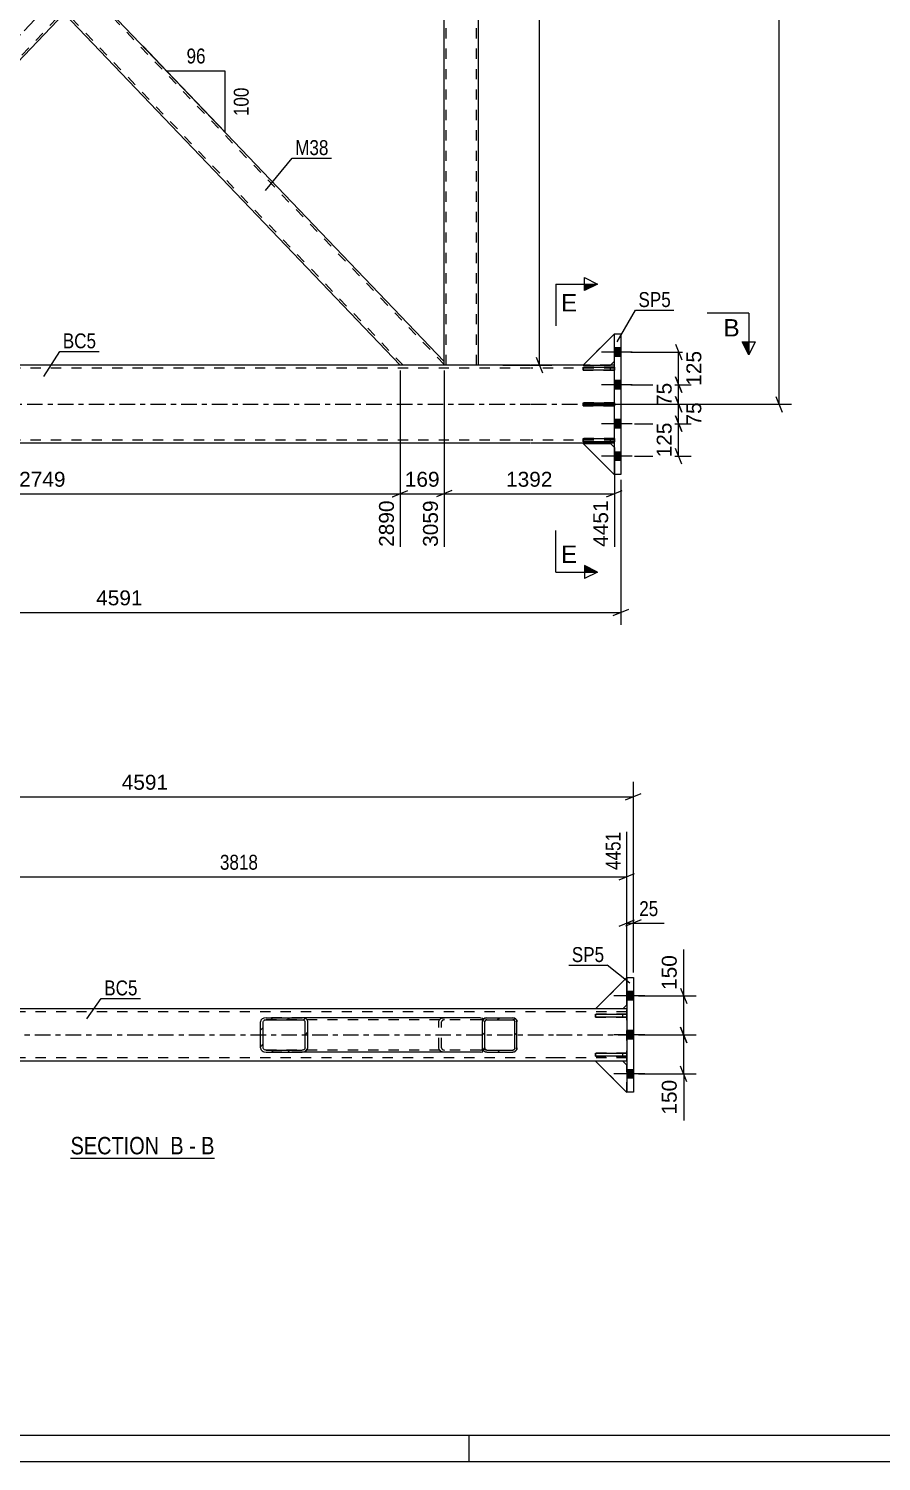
# Model space of a CAD drawing. Header units: millimetres. Extents: x 0 to 841, y 0 to 594.
# Drawn here: x 126.4 to 290.2, y 0 to 275 of the extents above; entities that cross this region are included whole.
import ezdxf

# ---------------------------------------------------------------- set-up
doc = ezdxf.new("R2010")
doc.units = ezdxf.units.MM
doc.linetypes.add('DXK_LINE_DOT2', pattern=[3.9198, 1.9599, -1.9599])
doc.linetypes.add('DXK_LINE_DOT3', pattern=[5.9187, 2.979, -0.9799, 0.9799, -0.9799])
doc.styles.add('Arial', font='ARIAL.TTF', dxfattribs={"height": 0.2})
doc.styles.add('Arial Narrow', font='ARIALN.TTF', dxfattribs={"height": 0.2})

# ---------------------------------------------------------------- blocks, each defined once
blk = doc.blocks.new('Unknown-318891736-1129')
at = {"color": 5, "linetype": 'Continuous'}
for p, q in [((5, 5), (836, 5)), ((211, 0), (211, 5)), ((0, 0), (841, 0))]:
    blk.add_line(p, q, dxfattribs=at)
blk = doc.blocks.new('Unknown-318891736-17 - 3587')
at = {"color": 6, "linetype": 'Continuous'}
blk.add_line((134.44, 58.18), (162.09, 58.18), dxfattribs=at)
at = {"color": 0, "linetype": 'Continuous'}
blk.add_wipeout([(152.55, 58.93), (152.55, 62.43), (134.44, 62.43), (134.44, 58.93)], dxfattribs=at)
at = {"color": 7, "linetype": 'Continuous', "style": 'Arial Narrow'}
blk.add_text('SECTION ', height=3.34, dxfattribs=at).set_placement((134.44, 58.93))
at = {"color": 0, "linetype": 'Continuous'}
blk.add_wipeout([(156.16, 58.93), (156.16, 62.43), (153.6, 62.43), (153.6, 58.93)], dxfattribs=at)
blk.add_wipeout([(158.48, 58.93), (158.48, 62.43), (157.21, 62.43), (157.21, 58.93)], dxfattribs=at)
at = {"color": 7, "linetype": 'Continuous', "style": 'Arial Narrow'}
blk.add_text('B', height=3.34, dxfattribs=at).set_placement((153.6, 58.93))
at = {"color": 0, "linetype": 'Continuous'}
blk.add_wipeout([(162.09, 58.93), (162.09, 62.43), (159.53, 62.43), (159.53, 58.93)], dxfattribs=at)
at = {"color": 7, "linetype": 'Continuous', "style": 'Arial Narrow'}
for s, p in [('B', (159.53, 58.93)), ('-', (157.21, 58.93))]:
    blk.add_text(s, height=3.34, dxfattribs=at).set_placement(p)
blk = doc.blocks.new('Bolt-318891736-4988 - 4966')
at = {"linetype": 'Continuous'}
for points in [[(238.89, 213.73), (238.89, 212.08), (240.14, 212.08), (240.14, 213.73)], [(238.89, 213.73), (238.89, 212.08), (240.14, 212.08), (240.14, 213.73)], [(238.89, 213.73), (238.89, 212.08), (240.14, 212.08), (240.14, 213.73)], [(238.89, 207.48), (238.89, 205.83), (240.14, 205.83), (240.14, 207.48)], [(238.89, 207.48), (238.89, 205.83), (240.14, 205.83), (240.14, 207.48)], [(238.89, 199.98), (238.89, 198.33), (240.14, 198.33), (240.14, 199.98)], [(238.89, 199.98), (238.89, 198.33), (240.14, 198.33), (240.14, 199.98)], [(238.89, 193.73), (238.89, 192.08), (240.14, 192.08), (240.14, 193.73)], [(238.89, 193.73), (238.89, 192.08), (240.14, 192.08), (240.14, 193.73)], [(238.89, 193.73), (238.89, 192.08), (240.14, 192.08), (240.14, 193.73)]]:
    blk.add_hatch(color=1, dxfattribs=at).paths.add_polyline_path(points)
at = {"color": 1, "linetype": 'Continuous'}
for p, q in [((242.34, 212.91), (236.39, 212.91)), ((242.34, 212.91), (236.39, 212.91)), ((242.34, 212.91), (236.39, 212.91)), ((240.14, 213.73), (238.89, 213.73)), ((240.14, 213.73), (238.89, 213.73)), ((240.14, 213.73), (238.89, 213.73)), ((240.14, 212.08), (238.89, 212.08)), ((240.14, 212.08), (238.89, 212.08)), ((240.14, 212.08), (238.89, 212.08)), ((242.34, 206.66), (236.39, 206.66)), ((242.34, 206.66), (236.39, 206.66)), ((240.14, 207.48), (238.89, 207.48)), ((240.14, 207.48), (238.89, 207.48)), ((240.14, 205.83), (238.89, 205.83)), ((240.14, 205.83), (238.89, 205.83)), ((242.34, 199.16), (236.39, 199.16)), ((242.34, 199.16), (236.39, 199.16)), ((240.14, 199.98), (238.89, 199.98)), ((240.14, 199.98), (238.89, 199.98)), ((240.14, 198.33), (238.89, 198.33)), ((240.14, 198.33), (238.89, 198.33)), ((242.34, 192.91), (236.39, 192.91)), ((242.34, 192.91), (236.39, 192.91)), ((242.34, 192.91), (236.39, 192.91)), ((240.14, 193.73), (238.89, 193.73)), ((240.14, 193.73), (238.89, 193.73)), ((240.14, 193.73), (238.89, 193.73)), ((240.14, 192.08), (238.89, 192.08)), ((240.14, 192.08), (238.89, 192.08)), ((240.14, 192.08), (238.89, 192.08))]:
    blk.add_line(p, q, dxfattribs=at)
blk = doc.blocks.new('Part-318891736-5105 - 4966')
at = {"color": 7, "linetype": 'DXK_LINE_DOT2'}
for p, q in [((60.28, 210.55), (198.3, 354.91)), ((68.17, 210.41), (206.19, 354.76)), ((206.2, 354.91), (197.75, 354.91)), ((206.19, 354.76), (206.19, 354.91)), ((133.23, 287.43), (128.67, 282.66)), ((133.23, 277.88), (137.8, 282.66)), ((68.72, 210.41), (60.27, 210.41)), ((60.28, 210.41), (60.28, 210.55))]:
    blk.add_line(p, q, dxfattribs=at)
at = {"color": 7, "linetype": 'DXK_LINE_DOT3'}
blk.add_line((64.15, 210.41), (202.31, 354.91), dxfattribs=at)
at = {"color": 2, "linetype": 'Continuous'}
for p, q in [((197.75, 354.91), (133.23, 287.43)), ((206.19, 354.52), (206.2, 354.91)), ((206.19, 354.18), (137.8, 282.66)), ((206.19, 354.18), (206.19, 354.52)), ((60.28, 211.13), (128.67, 282.66)), ((133.23, 277.88), (68.72, 210.41)), ((60.28, 210.79), (60.27, 210.41)), ((60.28, 211.13), (60.28, 210.79))]:
    blk.add_line(p, q, dxfattribs=at)
blk = doc.blocks.new('Part-318891736-5041 - 4966')
at = {"color": 2, "linetype": 'Continuous'}
for p, q in [((238.89, 216.41), (240.14, 216.41)), ((238.89, 210.05), (238.89, 216.41)), ((240.14, 216.41), (240.14, 189.41)), ((238.89, 203.17), (238.89, 209.45)), ((238.89, 196.3), (238.89, 202.57)), ((238.89, 189.41), (238.89, 195.7)), ((240.14, 189.41), (238.89, 189.41))]:
    blk.add_line(p, q, dxfattribs=at)
at = {"color": 7, "linetype": 'DXK_LINE_DOT2'}
for p, q in [((238.89, 209.45), (238.89, 210.05)), ((238.89, 202.57), (238.89, 203.17)), ((238.89, 195.7), (238.89, 196.3))]:
    blk.add_line(p, q, dxfattribs=at)
blk = doc.blocks.new('Part-318891736-5047 - 4966')
at = {"color": 2, "linetype": 'Continuous'}
for p, q in [((232.89, 210.05), (238.89, 210.05)), ((232.89, 209.45), (232.89, 210.05)), ((238.89, 209.45), (232.89, 209.45)), ((238.89, 210.05), (238.89, 209.45))]:
    blk.add_line(p, q, dxfattribs=at)
at = {"color": 7, "linetype": 'DXK_LINE_DOT2'}
blk.add_line((238.14, 209.45), (238.14, 210.05), dxfattribs=at)
blk = doc.blocks.new('Part-318891736-5053 - 4966')
at = {"color": 7, "linetype": 'DXK_LINE_DOT2'}
for p, q in [((238.89, 203.17), (232.89, 203.17)), ((232.89, 203.17), (232.89, 202.57)), ((232.89, 202.57), (238.89, 202.57)), ((238.14, 202.57), (238.14, 203.17)), ((238.89, 202.57), (238.89, 203.17))]:
    blk.add_line(p, q, dxfattribs=at)
blk = doc.blocks.new('Part-318891736-4993 - 4966')
at = {"color": 7, "linetype": 'DXK_LINE_DOT2'}
for p, q in [((238.89, 196.3), (232.89, 196.3)), ((232.89, 196.3), (232.89, 195.7)), ((232.89, 195.7), (238.89, 195.7)), ((238.14, 195.7), (238.14, 196.3)), ((238.89, 195.7), (238.89, 196.3))]:
    blk.add_line(p, q, dxfattribs=at)
blk = doc.blocks.new('Part-318891736-4996 - 4966')
at = {"color": 7, "linetype": 'DXK_LINE_DOT2'}
for p, q in [((232.89, 195.37), (238.14, 195.37)), ((238.89, 189.37), (232.89, 195.37)), ((238.14, 195.37), (238.89, 194.62)), ((238.89, 194.62), (238.89, 189.37))]:
    blk.add_line(p, q, dxfattribs=at)
blk = doc.blocks.new('Part-318891736-4999 - 4966')
at = {"color": 2, "linetype": 'Continuous'}
for p, q in [((232.89, 195.37), (238.14, 195.37)), ((238.89, 189.37), (232.89, 195.37)), ((238.14, 195.37), (238.89, 194.62)), ((238.89, 189.37), (238.89, 189.41))]:
    blk.add_line(p, q, dxfattribs=at)
at = {"color": 7, "linetype": 'DXK_LINE_DOT2'}
blk.add_line((238.89, 189.41), (238.89, 194.62), dxfattribs=at)
blk = doc.blocks.new('Part-318891736-5002 - 4966')
at = {"color": 7, "linetype": 'DXK_LINE_DOT2'}
for p, q in [((238.89, 216.41), (232.89, 210.41)), ((238.89, 211.16), (238.89, 216.41)), ((232.89, 210.41), (238.14, 210.41)), ((238.14, 210.41), (238.89, 211.16))]:
    blk.add_line(p, q, dxfattribs=at)
blk = doc.blocks.new('Part-318891736-5005 - 4966')
at = {"color": 2, "linetype": 'Continuous'}
for p, q in [((238.89, 216.41), (232.89, 210.41)), ((232.89, 210.41), (238.14, 210.41)), ((238.14, 210.41), (238.89, 211.16))]:
    blk.add_line(p, q, dxfattribs=at)
at = {"color": 7, "linetype": 'DXK_LINE_DOT2'}
blk.add_line((238.89, 211.16), (238.89, 216.41), dxfattribs=at)
blk = doc.blocks.new('Part-318891736-5027 - 4966')
at = {"color": 2, "linetype": 'Continuous'}
for p, q in [((53.23, 196.61), (53.23, 210.41)), ((222.79, 210.41), (53.23, 210.41)), ((232.89, 210.41), (222.89, 210.41)), ((238.89, 210.41), (238.14, 210.41)), ((53.23, 196.61), (53.23, 195.41)), ((222.79, 195.41), (53.23, 195.41)), ((238.89, 195.41), (222.89, 195.41))]:
    blk.add_line(p, q, dxfattribs=at)
at = {"color": 7, "linetype": 'DXK_LINE_DOT2'}
for p, q in [((222.79, 209.81), (53.23, 209.81)), ((238.89, 209.81), (222.89, 209.81)), ((238.14, 210.41), (232.89, 210.41)), ((238.89, 195.41), (238.89, 210.41)), ((53.23, 195.5), (53.23, 196.61)), ((53.23, 196.01), (53.23, 196.05)), ((222.79, 196.01), (53.23, 196.01)), ((238.89, 196.01), (222.89, 196.01))]:
    blk.add_line(p, q, dxfattribs=at)
at = {"color": 7, "linetype": 'DXK_LINE_DOT3'}
for p, q in [((43.23, 202.91), (222.79, 202.91)), ((222.89, 202.91), (248.89, 202.91))]:
    blk.add_line(p, q, dxfattribs=at)
blk = doc.blocks.new('Part-318891736-5094 - 4966')
at = {"color": 2, "linetype": 'Continuous'}
for p, q in [((133.79, 278.46), (137.8, 282.66)), ((206.19, 211.13), (137.8, 282.66)), ((133.23, 277.88), (133.79, 278.46)), ((197.75, 210.41), (133.23, 277.88)), ((206.19, 210.79), (206.19, 211.13)), ((206.2, 210.41), (206.19, 210.79))]:
    blk.add_line(p, q, dxfattribs=at)
at = {"color": 7, "linetype": 'DXK_LINE_DOT2'}
for p, q in [((206.19, 210.55), (137.52, 282.37)), ((133.28, 277.92), (133.79, 278.46)), ((133.51, 278.17), (133.53, 278.19)), ((198.3, 210.41), (133.51, 278.17)), ((206.2, 210.41), (197.75, 210.41)), ((206.19, 210.41), (206.19, 210.55)), ((206.19, 210.42), (206.19, 210.41))]:
    blk.add_line(p, q, dxfattribs=at)
blk = doc.blocks.new('Part-318891736-5044 - 4966')
at = {"color": 2, "linetype": 'Continuous'}
for p, q in [((232.89, 203.17), (238.89, 203.17)), ((232.89, 202.57), (232.89, 203.17)), ((238.89, 202.57), (232.89, 202.57)), ((238.89, 203.17), (238.89, 202.57))]:
    blk.add_line(p, q, dxfattribs=at)
at = {"color": 7, "linetype": 'DXK_LINE_DOT2'}
blk.add_line((238.14, 202.57), (238.14, 203.17), dxfattribs=at)
blk = doc.blocks.new('Part-318891736-5050 - 4966')
at = {"color": 2, "linetype": 'Continuous'}
for p, q in [((232.89, 196.3), (238.89, 196.3)), ((232.89, 195.7), (232.89, 196.3)), ((238.89, 195.7), (232.89, 195.7)), ((238.89, 196.3), (238.89, 195.7))]:
    blk.add_line(p, q, dxfattribs=at)
at = {"color": 7, "linetype": 'DXK_LINE_DOT2'}
blk.add_line((238.14, 195.7), (238.14, 196.3), dxfattribs=at)
blk = doc.blocks.new('Part-318891736-5056 - 4966')
at = {"color": 7, "linetype": 'DXK_LINE_DOT2'}
for p, q in [((238.89, 210.05), (232.89, 210.05)), ((232.89, 210.05), (232.89, 209.45)), ((232.89, 209.45), (238.89, 209.45)), ((238.14, 209.45), (238.14, 210.05)), ((238.89, 209.45), (238.89, 210.05))]:
    blk.add_line(p, q, dxfattribs=at)
blk = doc.blocks.new('Part-318891736-5089 - 4966')
at = {"color": 7, "linetype": 'DXK_LINE_DOT2'}
for p, q in [((212.79, 354.91), (206.19, 354.91)), ((206.19, 354.18), (206.19, 354.91)), ((206.59, 210.41), (206.59, 354.91)), ((212.39, 210.41), (212.39, 354.91)), ((206.19, 210.41), (206.19, 211.13)), ((212.79, 210.41), (206.19, 210.41))]:
    blk.add_line(p, q, dxfattribs=at)
at = {"color": 2, "linetype": 'Continuous'}
for p, q in [((212.79, 210.41), (212.79, 354.91)), ((206.19, 211.13), (206.19, 354.18))]:
    blk.add_line(p, q, dxfattribs=at)
blk = doc.blocks.new('Part-318891736-3667 - 3587')
at = {"color": 2, "linetype": 'Continuous'}
for p, q in [((60.64, 86.85), (60.64, 85.65)), ((227.69, 86.85), (60.64, 86.85)), ((60.64, 85.65), (60.64, 78.05)), ((235.29, 86.85), (227.79, 86.85)), ((241.29, 86.85), (240.54, 86.85)), ((60.64, 77.59), (60.64, 78.05)), ((60.64, 76.85), (60.64, 77.59)), ((60.64, 76.85), (227.69, 76.85)), ((227.79, 76.85), (241.29, 76.85))]:
    blk.add_line(p, q, dxfattribs=at)
at = {"color": 7, "linetype": 'DXK_LINE_DOT2'}
for p, q in [((60.64, 86.85), (60.64, 85.65)), ((227.69, 86.25), (60.64, 86.25)), ((241.29, 86.25), (227.79, 86.25)), ((240.54, 86.85), (235.29, 86.85)), ((241.29, 86.85), (241.29, 86.85)), ((241.29, 86.85), (241.29, 76.85)), ((241.29, 76.85), (241.29, 86.85)), ((241.29, 86.85), (241.29, 86.85)), ((60.64, 76.94), (60.64, 78.05)), ((60.64, 77.45), (60.64, 77.5)), ((227.69, 77.45), (60.64, 77.45)), ((241.29, 77.45), (227.79, 77.45)), ((241.29, 76.85), (241.29, 76.85)), ((241.29, 76.85), (241.29, 76.85))]:
    blk.add_line(p, q, dxfattribs=at)
at = {"color": 7, "linetype": 'DXK_LINE_DOT3'}
for p, q in [((50.64, 81.85), (227.69, 81.85)), ((227.79, 81.85), (251.29, 81.85))]:
    blk.add_line(p, q, dxfattribs=at)
blk = doc.blocks.new('Part-318891736-3657 - 3587')
at = {"color": 2, "linetype": 'Continuous'}
for p, q in [((241.29, 92.85), (241.29, 92.85)), ((241.29, 92.85), (241.29, 70.85)), ((241.29, 92.85), (242.54, 92.85)), ((242.54, 92.85), (242.54, 92.85)), ((242.54, 92.85), (242.54, 70.85)), ((242.54, 70.85), (241.29, 70.85)), ((242.54, 70.85), (242.54, 70.85))]:
    blk.add_line(p, q, dxfattribs=at)
at = {"color": 7, "linetype": 'DXK_LINE_DOT2'}
for p, q in [((241.29, 92.85), (241.29, 70.85)), ((242.54, 92.85), (242.54, 70.85))]:
    blk.add_line(p, q, dxfattribs=at)
blk = doc.blocks.new('Bolt-318891736-3606 - 3587')
at = {"linetype": 'Continuous'}
for points in [[(241.29, 90.18), (241.29, 88.53), (242.54, 88.53), (242.54, 90.18)], [(241.29, 90.18), (241.29, 88.53), (242.54, 88.53), (242.54, 90.18)], [(241.29, 90.18), (241.29, 88.53), (242.54, 88.53), (242.54, 90.18)], [(241.29, 90.18), (241.29, 88.53), (242.54, 88.53), (242.54, 90.18)], [(241.29, 82.68), (241.29, 81.03), (242.54, 81.03), (242.54, 82.68)], [(241.29, 82.68), (241.29, 81.03), (242.54, 81.03), (242.54, 82.68)], [(241.29, 75.18), (241.29, 73.53), (242.54, 73.53), (242.54, 75.18)], [(241.29, 75.18), (241.29, 73.53), (242.54, 73.53), (242.54, 75.18)], [(241.29, 75.18), (241.29, 73.53), (242.54, 73.53), (242.54, 75.18)], [(241.29, 75.18), (241.29, 73.53), (242.54, 73.53), (242.54, 75.18)]]:
    blk.add_hatch(color=1, dxfattribs=at).paths.add_polyline_path(points)
at = {"color": 1, "linetype": 'Continuous'}
for p, q in [((244.74, 89.35), (238.79, 89.35)), ((244.74, 89.35), (238.79, 89.35)), ((244.74, 89.35), (238.79, 89.35)), ((244.74, 89.35), (238.79, 89.35)), ((242.54, 90.18), (241.29, 90.18)), ((242.54, 90.18), (241.29, 90.18)), ((242.54, 90.18), (241.29, 90.18)), ((242.54, 90.18), (241.29, 90.18)), ((242.54, 88.53), (241.29, 88.53)), ((242.54, 88.53), (241.29, 88.53)), ((242.54, 88.53), (241.29, 88.53)), ((242.54, 88.53), (241.29, 88.53)), ((242.54, 82.68), (241.29, 82.68)), ((242.54, 82.68), (241.29, 82.68)), ((244.74, 81.85), (238.79, 81.85)), ((244.74, 81.85), (238.79, 81.85)), ((242.54, 81.03), (241.29, 81.03)), ((242.54, 81.03), (241.29, 81.03)), ((244.74, 74.35), (238.79, 74.35)), ((244.74, 74.35), (238.79, 74.35)), ((244.74, 74.35), (238.79, 74.35)), ((244.74, 74.35), (238.79, 74.35)), ((242.54, 75.18), (241.29, 75.18)), ((242.54, 75.18), (241.29, 75.18)), ((242.54, 75.18), (241.29, 75.18)), ((242.54, 75.18), (241.29, 75.18)), ((242.54, 73.53), (241.29, 73.53)), ((242.54, 73.53), (241.29, 73.53)), ((242.54, 73.53), (241.29, 73.53)), ((242.54, 73.53), (241.29, 73.53))]:
    blk.add_line(p, q, dxfattribs=at)
blk = doc.blocks.new('Part-318891736-3625 - 3587')
at = {"color": 2, "linetype": 'Continuous'}
for p, q in [((235.29, 77.76), (235.29, 78.36)), ((235.29, 78.36), (241.29, 78.36)), ((241.29, 77.76), (235.29, 77.76)), ((241.29, 78.36), (241.29, 77.76))]:
    blk.add_line(p, q, dxfattribs=at)
at = {"color": 7, "linetype": 'DXK_LINE_DOT2'}
blk.add_line((240.54, 77.76), (240.54, 78.36), dxfattribs=at)
blk = doc.blocks.new('Part-318891736-3628 - 3587')
at = {"color": 2, "linetype": 'Continuous'}
for p, q in [((235.29, 85.26), (235.29, 85.86)), ((235.29, 85.86), (241.29, 85.86)), ((241.29, 85.26), (235.29, 85.26)), ((241.29, 85.86), (241.29, 85.26))]:
    blk.add_line(p, q, dxfattribs=at)
at = {"color": 7, "linetype": 'DXK_LINE_DOT2'}
blk.add_line((240.54, 85.26), (240.54, 85.86), dxfattribs=at)
blk = doc.blocks.new('Part-318891736-3631 - 3587')
at = {"color": 7, "linetype": 'DXK_LINE_DOT2'}
for p, q in [((241.29, 78.36), (235.29, 78.36)), ((235.29, 78.36), (235.29, 77.76)), ((235.29, 77.76), (241.29, 77.76)), ((240.54, 77.76), (240.54, 78.36)), ((241.29, 77.76), (241.29, 78.36))]:
    blk.add_line(p, q, dxfattribs=at)
blk = doc.blocks.new('Part-318891736-3634 - 3587')
at = {"color": 7, "linetype": 'DXK_LINE_DOT2'}
for p, q in [((241.29, 85.86), (235.29, 85.86)), ((235.29, 85.86), (235.29, 85.26)), ((235.29, 85.26), (241.29, 85.26)), ((240.54, 85.26), (240.54, 85.86)), ((241.29, 85.26), (241.29, 85.86))]:
    blk.add_line(p, q, dxfattribs=at)
blk = doc.blocks.new('Part-318891736-3637 - 3587')
at = {"color": 7, "linetype": 'DXK_LINE_DOT2'}
for p, q in [((235.29, 86.85), (241.29, 92.85)), ((241.29, 92.85), (241.29, 87.6)), ((240.54, 86.85), (235.29, 86.85)), ((241.29, 87.6), (240.54, 86.85))]:
    blk.add_line(p, q, dxfattribs=at)
blk = doc.blocks.new('Part-318891736-3640 - 3587')
at = {"color": 2, "linetype": 'Continuous'}
for p, q in [((235.29, 86.85), (241.29, 92.85)), ((240.54, 86.85), (235.29, 86.85)), ((241.29, 87.6), (240.54, 86.85))]:
    blk.add_line(p, q, dxfattribs=at)
at = {"color": 7, "linetype": 'DXK_LINE_DOT2'}
blk.add_line((241.29, 87.6), (241.29, 92.85), dxfattribs=at)
blk = doc.blocks.new('Part-318891736-3643 - 3587')
at = {"color": 7, "linetype": 'DXK_LINE_DOT2'}
for p, q in [((235.29, 86.85), (241.29, 92.85)), ((241.29, 92.85), (241.29, 87.6)), ((240.54, 86.85), (235.29, 86.85)), ((241.29, 87.6), (240.54, 86.85))]:
    blk.add_line(p, q, dxfattribs=at)
blk = doc.blocks.new('Part-318891736-3646 - 3587')
at = {"color": 7, "linetype": 'DXK_LINE_DOT2'}
for p, q in [((240.54, 76.81), (235.29, 76.81)), ((235.29, 76.81), (241.29, 70.81)), ((241.29, 76.06), (240.54, 76.81)), ((241.29, 70.81), (241.29, 76.06))]:
    blk.add_line(p, q, dxfattribs=at)
blk = doc.blocks.new('Part-318891736-3713 - 3587')
at = {"linetype": 'Continuous'}
h = blk.add_hatch(dxfattribs=at)
h.set_pattern_fill('', scale=0.7, style=0, pattern_type=0)
h.set_pattern_definition([(45, (179.357, 78.6117), (-1.57154, 1.57154), [])])
h.paths.add_polyline_path([(178.93, 78.55), (179.36, 78.61), (179.72, 78.79), (179.96, 79.04), (180.04, 79.35), (180.04, 84.35), (179.96, 84.66), (179.72, 84.92), (179.36, 85.09), (178.93, 85.15), (172.02, 85.15), (171.59, 85.09), (171.23, 84.92), (170.99, 84.66), (170.91, 84.35), (170.91, 79.35), (170.99, 79.04), (171.23, 78.79), (171.59, 78.61), (172.02, 78.55)])
h.paths.add_polyline_path([(171.8, 78.98), (171.62, 79.07), (171.5, 79.2), (171.46, 79.35), (171.46, 84.35), (171.5, 84.5), (171.62, 84.63), (171.8, 84.72), (172.02, 84.75), (178.93, 84.75), (179.15, 84.72), (179.32, 84.63), (179.44, 84.5), (179.49, 84.35), (179.49, 79.35), (179.44, 79.2), (179.32, 79.07), (179.15, 78.98), (178.93, 78.95), (172.02, 78.95)])
at = {"color": 2, "linetype": 'Continuous'}
for p, q in [((170.99, 84.66), (170.91, 84.35)), ((170.91, 79.35), (170.91, 84.35)), ((171.46, 84.35), (171.5, 84.5)), ((171.46, 79.35), (171.46, 84.35)), ((172.02, 85.15), (171.59, 85.09)), ((171.8, 84.72), (172.02, 84.75)), ((172.02, 85.15), (178.93, 85.15)), ((172.02, 84.75), (178.93, 84.75)), ((213.18, 85.15), (178.93, 85.15)), ((179.36, 85.09), (178.93, 85.15)), ((178.93, 84.75), (179.15, 84.72)), ((179.44, 84.5), (179.49, 84.35)), ((179.49, 79.35), (179.49, 84.35)), ((180.04, 84.35), (179.96, 84.66)), ((180.04, 79.35), (180.04, 84.35)), ((213.18, 85.15), (213.61, 85.09)), ((213.59, 84.61), (213.61, 85.09)), ((213.61, 85.09), (213.59, 84.92)), ((213.59, 84.92), (213.59, 84.66)), ((213.59, 84.66), (213.59, 84.35)), ((170.91, 79.35), (170.99, 79.04)), ((171.5, 79.2), (171.46, 79.35)), ((171.59, 78.61), (172.02, 78.55)), ((172.02, 78.95), (171.8, 78.98)), ((172.02, 78.95), (178.93, 78.95)), ((172.02, 78.55), (178.93, 78.55)), ((179.15, 78.98), (178.93, 78.95)), ((178.93, 78.55), (179.36, 78.61)), ((213.18, 78.55), (178.93, 78.55)), ((179.49, 79.35), (179.44, 79.2)), ((179.96, 79.04), (180.04, 79.35)), ((213.18, 78.55), (213.61, 78.61)), ((213.59, 78.79), (213.59, 79.35)), ((213.61, 78.61), (213.59, 79.09)), ((213.61, 78.61), (213.59, 78.79))]:
    blk.add_line(p, q, dxfattribs=at)
at = {"color": 7, "linetype": 'DXK_LINE_DOT2'}
for p, q in [((178.93, 85.15), (172.02, 85.15)), ((213.18, 84.75), (172.02, 84.75)), ((205.16, 84.35), (205.24, 84.66)), ((205.16, 79.35), (205.16, 84.35)), ((205.75, 84.5), (205.71, 84.35)), ((205.71, 79.35), (205.71, 84.35)), ((205.84, 85.09), (206.26, 85.15)), ((206.26, 84.75), (206.05, 84.72)), ((213.39, 84.72), (213.18, 84.75)), ((213.57, 84.63), (213.39, 84.72)), ((213.59, 84.61), (213.57, 84.63)), ((213.59, 79.35), (213.59, 84.35)), ((213.18, 78.95), (172.02, 78.95)), ((178.93, 78.55), (172.02, 78.55)), ((205.24, 79.04), (205.16, 79.35)), ((205.71, 79.35), (205.75, 79.2)), ((206.26, 78.55), (205.84, 78.61)), ((206.05, 78.98), (206.26, 78.95)), ((213.18, 78.95), (213.39, 78.98)), ((213.39, 78.98), (213.57, 79.07)), ((213.57, 79.07), (213.59, 79.09))]:
    blk.add_line(p, q, dxfattribs=at)
at = {"color": 2, "linetype": 'Continuous'}
for centre, radius, start, end in [((171.84, 84.11), 1.01, 104.3889, 147.3288), ((171.93, 84.23), 0.505, 104.3889, 147.3288), ((179.02, 84.23), 0.505, 32.6712, 75.6111), ((179.11, 84.11), 1.01, 32.6712, 75.6111), ((171.84, 79.59), 1.01, 212.6712, 255.6111), ((171.93, 79.47), 0.505, 212.6712, 255.6111), ((179.02, 79.47), 0.505, 284.3889, 327.3288), ((179.11, 79.59), 1.01, 284.3889, 327.3288)]:
    blk.add_arc(centre, radius, start, end, dxfattribs=at)
at = {"color": 7, "linetype": 'DXK_LINE_DOT2'}
for centre, radius, start, end in [((206.09, 84.11), 1.01, 104.3889, 147.3288), ((206.18, 84.23), 0.505, 104.3889, 147.3288), ((206.09, 79.59), 1.01, 212.6712, 255.6111), ((206.18, 79.47), 0.505, 212.6712, 255.6111)]:
    blk.add_arc(centre, radius, start, end, dxfattribs=at)
blk = doc.blocks.new('Part-318891736-3649 - 3587')
at = {"color": 2, "linetype": 'Continuous'}
for p, q in [((240.54, 76.81), (235.29, 76.81)), ((235.29, 76.81), (241.29, 70.81)), ((241.29, 76.06), (240.54, 76.81)), ((241.29, 70.85), (241.29, 70.81))]:
    blk.add_line(p, q, dxfattribs=at)
at = {"color": 7, "linetype": 'DXK_LINE_DOT2'}
blk.add_line((241.29, 70.81), (241.29, 76.06), dxfattribs=at)
blk = doc.blocks.new('Part-318891736-3652 - 3587')
at = {"color": 7, "linetype": 'DXK_LINE_DOT2'}
for p, q in [((240.54, 76.81), (235.29, 76.81)), ((235.29, 76.81), (241.29, 70.81)), ((241.29, 76.06), (240.54, 76.81)), ((241.29, 70.81), (241.29, 76.06))]:
    blk.add_line(p, q, dxfattribs=at)
blk = doc.blocks.new('Part-318891736-3717 - 3587')
at = {"linetype": 'Continuous'}
h = blk.add_hatch(dxfattribs=at)
h.set_pattern_fill('', scale=0.7, style=0, pattern_type=0)
h.set_pattern_definition([(45, (219.7005, 78.6117), (-1.57154, 1.57154), [])])
h.paths.add_polyline_path([(219.39, 78.55), (219.7, 78.61), (219.96, 78.79), (220.13, 79.04), (220.19, 79.35), (220.19, 84.35), (220.13, 84.66), (219.96, 84.92), (219.7, 85.09), (219.39, 85.15), (214.39, 85.15), (214.09, 85.09), (213.83, 84.92), (213.66, 84.66), (213.59, 84.35), (213.59, 79.35), (213.66, 79.04), (213.83, 78.79), (214.09, 78.61), (214.39, 78.55)])
h.paths.add_polyline_path([(214.24, 78.98), (214.11, 79.07), (214.02, 79.2), (213.99, 79.35), (213.99, 84.35), (214.02, 84.5), (214.11, 84.63), (214.24, 84.72), (214.39, 84.75), (219.39, 84.75), (219.55, 84.72), (219.68, 84.63), (219.76, 84.5), (219.79, 84.35), (219.79, 79.35), (219.76, 79.2), (219.68, 79.07), (219.55, 78.98), (219.39, 78.95), (214.39, 78.95)])
at = {"color": 7, "linetype": 'DXK_LINE_DOT2'}
for p, q in [((213.59, 84.35), (213.66, 84.66)), ((213.59, 79.35), (213.59, 84.35)), ((214.02, 84.5), (213.99, 84.35)), ((213.99, 79.35), (213.99, 84.35)), ((214.09, 85.09), (214.39, 85.15)), ((214.39, 84.75), (214.24, 84.72)), ((214.39, 85.15), (219.39, 85.15)), ((214.39, 84.75), (219.39, 84.75)), ((219.39, 85.15), (219.7, 85.09)), ((219.55, 84.72), (219.39, 84.75)), ((219.79, 84.35), (219.76, 84.5)), ((219.79, 79.35), (219.79, 84.35)), ((220.13, 84.66), (220.19, 84.35)), ((220.19, 79.35), (220.19, 84.35)), ((213.66, 79.04), (213.59, 79.35)), ((213.99, 79.35), (214.02, 79.2)), ((214.39, 78.55), (214.09, 78.61)), ((214.24, 78.98), (214.39, 78.95)), ((214.39, 78.95), (219.39, 78.95)), ((214.39, 78.55), (219.39, 78.55)), ((219.39, 78.95), (219.55, 78.98)), ((219.7, 78.61), (219.39, 78.55)), ((219.76, 79.2), (219.79, 79.35)), ((220.19, 79.35), (220.13, 79.04))]:
    blk.add_line(p, q, dxfattribs=at)
at = {"color": 2, "linetype": 'Continuous'}
for p, q in [((213.66, 84.66), (213.59, 84.35)), ((213.59, 79.35), (213.59, 84.35)), ((213.99, 84.35), (214.02, 84.5)), ((213.99, 79.35), (213.99, 84.35)), ((214.39, 85.15), (214.09, 85.09)), ((214.24, 84.72), (214.39, 84.75)), ((214.39, 85.15), (219.39, 85.15)), ((214.39, 84.75), (219.39, 84.75)), ((219.7, 85.09), (219.39, 85.15)), ((219.39, 84.75), (219.55, 84.72)), ((219.76, 84.5), (219.79, 84.35)), ((219.79, 79.35), (219.79, 84.35)), ((220.19, 84.35), (220.13, 84.66)), ((220.19, 79.35), (220.19, 84.35)), ((213.59, 79.35), (213.66, 79.04)), ((214.02, 79.2), (213.99, 79.35)), ((214.09, 78.61), (214.39, 78.55)), ((214.39, 78.95), (214.24, 78.98)), ((214.39, 78.95), (219.39, 78.95)), ((214.39, 78.55), (219.39, 78.55)), ((219.55, 78.98), (219.39, 78.95)), ((219.39, 78.55), (219.7, 78.61)), ((219.79, 79.35), (219.76, 79.2)), ((220.13, 79.04), (220.19, 79.35))]:
    blk.add_line(p, q, dxfattribs=at)
at = {"color": 7, "linetype": 'DXK_LINE_DOT2'}
for centre, radius, start, end in [((214.39, 84.35), 0.8, 112.5, 157.5), ((214.39, 84.35), 0.4, 112.5, 157.5), ((219.39, 84.35), 0.4, 22.5, 67.5), ((219.39, 84.35), 0.8, 22.5, 67.5), ((214.39, 79.35), 0.8, 202.5, 247.5), ((214.39, 79.35), 0.4, 202.5, 247.5), ((219.39, 79.35), 0.4, 292.5, 337.5), ((219.39, 79.35), 0.8, 292.5, 337.5)]:
    blk.add_arc(centre, radius, start, end, dxfattribs=at)
at = {"color": 2, "linetype": 'Continuous'}
for centre, radius, start, end in [((214.39, 84.35), 0.8, 112.5, 157.5), ((214.39, 84.35), 0.4, 112.5, 157.5), ((219.39, 84.35), 0.4, 22.5, 67.5), ((219.39, 84.35), 0.8, 22.5, 67.5), ((214.39, 79.35), 0.8, 202.5, 247.5), ((214.39, 79.35), 0.4, 202.5, 247.5), ((219.39, 79.35), 0.4, 292.5, 337.5), ((219.39, 79.35), 0.8, 292.5, 337.5)]:
    blk.add_arc(centre, radius, start, end, dxfattribs=at)
blk = doc.blocks.new('StraightDimension-318891736-5235 - 4966')
at = {"color": 7, "linetype": 'Continuous'}
for p, q in [((60.28, 210.13), (60.28, 177.75)), ((197.75, 209.41), (197.75, 175.53)), ((61.78, 186.32), (58.78, 185.12)), ((60.28, 185.72), (197.75, 185.72)), ((196.25, 185.12), (199.25, 186.32))]:
    blk.add_line(p, q, dxfattribs=at)
at = {"color": 0}
blk.add_wipeout([(134.06, 186.47), (134.06, 190.67), (123.97, 190.67), (123.97, 186.47)], dxfattribs=at)
at = {"color": 0, "linetype": 'Continuous'}
blk.add_wipeout([(197.15, 185.02), (192.95, 185.02), (192.95, 174.93), (197.15, 174.93)], dxfattribs=at)
at = {"color": 3, "style": 'Arial'}
blk.add_text('2749', height=2.865, dxfattribs=at).set_placement((124.57, 187.07))
at = {"color": 3, "linetype": 'Continuous', "style": 'Arial'}
blk.add_text('2890', height=2.865, rotation=90.0002, dxfattribs=at).set_placement((196.55, 175.53))
blk = doc.blocks.new('StraightDimension-318891736-5233 - 4966')
at = {"color": 7, "linetype": 'Continuous'}
for p, q in [((206.2, 209.41), (206.2, 175.53)), ((238.89, 194.41), (238.89, 175.53)), ((207.7, 186.32), (204.7, 185.12)), ((206.2, 185.72), (238.89, 185.72)), ((237.39, 185.12), (240.39, 186.32))]:
    blk.add_line(p, q, dxfattribs=at)
at = {"color": 0}
blk.add_wipeout([(227.59, 186.47), (227.59, 190.67), (217.49, 190.67), (217.49, 186.47)], dxfattribs=at)
at = {"color": 0, "linetype": 'Continuous'}
blk.add_wipeout([(238.29, 185.02), (234.09, 185.02), (234.09, 174.93), (238.29, 174.93)], dxfattribs=at)
at = {"color": 3, "style": 'Arial'}
blk.add_text('1392', height=2.865, dxfattribs=at).set_placement((218.09, 187.07))
at = {"color": 3, "linetype": 'Continuous', "style": 'Arial'}
blk.add_text('4451', height=2.865, rotation=90.0002, dxfattribs=at).set_placement((237.69, 175.53))
blk = doc.blocks.new('StraightDimension-318891736-5234 - 4966')
at = {"color": 7, "linetype": 'Continuous'}
for p, q in [((197.75, 209.41), (197.75, 175.53)), ((206.2, 209.41), (206.2, 175.53)), ((196.25, 185.12), (199.25, 186.32)), ((197.75, 185.72), (206.2, 185.72)), ((207.7, 186.32), (204.7, 185.12))]:
    blk.add_line(p, q, dxfattribs=at)
at = {"color": 0}
blk.add_wipeout([(205.91, 186.47), (205.91, 190.67), (198.04, 190.67), (198.04, 186.47)], dxfattribs=at)
at = {"color": 0, "linetype": 'Continuous'}
blk.add_wipeout([(205.6, 185.02), (201.4, 185.02), (201.4, 174.93), (205.6, 174.93)], dxfattribs=at)
at = {"color": 3, "style": 'Arial'}
blk.add_text('169', height=2.865, dxfattribs=at).set_placement((198.64, 187.07))
at = {"color": 3, "linetype": 'Continuous', "style": 'Arial'}
blk.add_text('3059', height=2.865, rotation=90.0002, dxfattribs=at).set_placement((205, 175.53))
blk = doc.blocks.new('StraightDimension-318891736-5424 - 4966')
at = {"color": 7, "linetype": 'Continuous'}
for p, q in [((242.06, 212.91), (254.09, 212.91)), ((250.64, 214.41), (251.84, 211.41)), ((251.24, 206.66), (251.24, 212.91)), ((242.06, 206.66), (254.09, 206.66)), ((251.84, 205.16), (250.64, 208.16))]:
    blk.add_line(p, q, dxfattribs=at)
at = {"color": 0}
blk.add_wipeout([(256.19, 213.72), (251.99, 213.72), (251.99, 205.85), (256.19, 205.85)], dxfattribs=at)
at = {"color": 3, "style": 'Arial'}
blk.add_text('125', height=2.865, rotation=90.0002, dxfattribs=at).set_placement((255.59, 206.45))
blk = doc.blocks.new('StraightDimension-318891736-5434 - 4966')
at = {"color": 7, "linetype": 'Continuous'}
for p, q in [((242.06, 206.66), (253.64, 206.66)), ((250.64, 208.16), (251.84, 205.16)), ((251.24, 202.91), (251.24, 206.66)), ((251.84, 201.41), (250.64, 204.41)), ((232.76, 202.91), (253.64, 202.91))]:
    blk.add_line(p, q, dxfattribs=at)
at = {"color": 0}
blk.add_wipeout([(250.49, 207.6), (246.29, 207.6), (246.29, 201.96), (250.49, 201.96)], dxfattribs=at)
at = {"color": 3, "style": 'Arial'}
blk.add_text('75', height=2.865, rotation=90.0002, dxfattribs=at).set_placement((249.89, 202.56))
blk = doc.blocks.new('StraightDimension-318891736-5444 - 4966')
at = {"color": 7, "linetype": 'Continuous'}
for p, q in [((250.64, 204.41), (251.84, 201.41)), ((232.76, 202.91), (254.09, 202.91)), ((251.24, 199.16), (251.24, 202.91)), ((242.75, 199.16), (254.09, 199.16)), ((251.84, 197.66), (250.64, 200.66))]:
    blk.add_line(p, q, dxfattribs=at)
at = {"color": 0}
blk.add_wipeout([(256.19, 203.85), (251.99, 203.85), (251.99, 198.21), (256.19, 198.21)], dxfattribs=at)
at = {"color": 3, "style": 'Arial'}
blk.add_text('75', height=2.865, rotation=90.0002, dxfattribs=at).set_placement((255.59, 198.81))
blk = doc.blocks.new('StraightDimension-318891736-5454 - 4966')
at = {"color": 7, "linetype": 'Continuous'}
for p, q in [((242.75, 199.16), (253.64, 199.16)), ((250.64, 200.66), (251.84, 197.66)), ((251.24, 192.91), (251.24, 199.16)), ((242.75, 192.91), (253.64, 192.91)), ((251.84, 191.41), (250.64, 194.41))]:
    blk.add_line(p, q, dxfattribs=at)
at = {"color": 0}
blk.add_wipeout([(250.49, 199.97), (246.29, 199.97), (246.29, 192.1), (250.49, 192.1)], dxfattribs=at)
at = {"color": 3, "style": 'Arial'}
blk.add_text('125', height=2.865, rotation=90.0002, dxfattribs=at).set_placement((249.89, 192.7))
blk = doc.blocks.new('StraightDimension-318891736-5532 - 4966')
at = {"color": 7, "linetype": 'Continuous'}
for p, q in [((219.3, 354.91), (226.9, 354.91)), ((225.1, 353.41), (223.9, 356.41)), ((224.5, 210.41), (224.5, 354.91)), ((223.9, 211.91), (225.1, 208.91)), ((217.44, 210.41), (226.9, 210.41))]:
    blk.add_line(p, q, dxfattribs=at)
at = {"color": 0}
blk.add_wipeout([(223.75, 287.7), (219.55, 287.7), (219.55, 277.61), (223.75, 277.61)], dxfattribs=at)
at = {"color": 3, "style": 'Arial'}
blk.add_text('2890', height=2.865, rotation=90.0002, dxfattribs=at).set_placement((223.15, 278.21))
blk = doc.blocks.new('StraightDimension-318891736-5543 - 4966')
at = {"color": 7, "linetype": 'Continuous'}
for p, q in [((271.12, 360.91), (269.92, 363.91)), ((239.89, 362.41), (272.92, 362.41)), ((270.52, 202.91), (270.52, 362.41)), ((269.92, 204.41), (271.12, 201.41)), ((233.39, 202.91), (272.92, 202.91))]:
    blk.add_line(p, q, dxfattribs=at)
at = {"color": 0}
blk.add_wipeout([(269.77, 287.7), (265.57, 287.7), (265.57, 277.61), (269.77, 277.61)], dxfattribs=at)
at = {"color": 3, "style": 'Arial'}
blk.add_text('3190', height=2.865, rotation=90.0002, dxfattribs=at).set_placement((269.17, 278.21))
blk = doc.blocks.new('StraightDimension-318891736-5553 - 4966')
at = {"color": 7, "linetype": 'Continuous'}
for p, q in [((47.48, 194.16), (47.48, 160.56)), ((240.14, 188.41), (240.14, 160.56)), ((48.98, 163.56), (45.98, 162.36)), ((47.48, 162.96), (240.14, 162.96)), ((238.64, 162.36), (241.64, 163.56))]:
    blk.add_line(p, q, dxfattribs=at)
at = {"color": 0}
blk.add_wipeout([(148.86, 163.71), (148.86, 167.91), (138.76, 167.91), (138.76, 163.71)], dxfattribs=at)
at = {"color": 3, "style": 'Arial'}
blk.add_text('4591', height=2.865, dxfattribs=at).set_placement((139.36, 164.31))
blk = doc.blocks.new('AngleDimension-318891736-9495 - 4966')
at = {"color": 7, "linetype": 'Continuous'}
for p, q in [((148.36, 271.61), (152.95, 266.81)), ((164.15, 266.81), (152.95, 266.81)), ((164.15, 255.1), (152.95, 266.81)), ((164.15, 255.1), (164.15, 266.81))]:
    blk.add_line(p, q, dxfattribs=at)
at = {"color": 0}
for points in [[(160.98, 267.71), (160.98, 271.91), (156.12, 271.91), (156.12, 267.71)], [(169.25, 264.29), (165.05, 264.29), (165.05, 257.61), (169.25, 257.61)]]:
    blk.add_wipeout(points, dxfattribs=at)
at = {"color": 3, "style": 'Arial Narrow'}
blk.add_text('96', height=2.863, dxfattribs=at).set_placement((156.72, 268.31))
blk.add_text('100', height=2.863, rotation=90.0002, dxfattribs=at).set_placement((168.65, 258.21))
blk = doc.blocks.new('StraightDimension-318891736-3726 - 3587')
at = {"color": 7, "linetype": 'Continuous'}
for p, q in [((251.61, 83.35), (252.81, 80.35)), ((243.54, 81.85), (254.61, 81.85)), ((252.21, 74.35), (252.21, 81.85)), ((243.54, 74.35), (254.61, 74.35)), ((252.81, 72.85), (251.61, 75.85))]:
    blk.add_line(p, q, dxfattribs=at)
at = {"color": 0}
blk.add_wipeout([(251.46, 73.83), (247.26, 73.83), (247.26, 65.95), (251.46, 65.95)], dxfattribs=at)
at = {"color": 7, "linetype": 'Continuous'}
blk.add_line((252.21, 74.35), (252.21, 65.43), dxfattribs=at)
blk.add_line((252.21, 74.35), (252.21, 65.43), dxfattribs=at)
at = {"color": 3, "style": 'Arial'}
blk.add_text('150', height=2.865, rotation=90.0002, dxfattribs=at).set_placement((250.86, 66.55))
blk = doc.blocks.new('StraightDimension-318891736-3808 - 3587')
at = {"color": 7, "linetype": 'Continuous'}
for p, q in [((54.89, 104.85), (54.89, 130.41)), ((242.54, 93.85), (242.54, 130.41)), ((56.39, 128.16), (53.39, 126.96)), ((54.89, 127.56), (242.54, 127.56)), ((241.04, 126.96), (244.04, 128.16))]:
    blk.add_line(p, q, dxfattribs=at)
at = {"color": 0}
blk.add_wipeout([(153.77, 128.31), (153.77, 132.51), (143.67, 132.51), (143.67, 128.31)], dxfattribs=at)
at = {"color": 3, "style": 'Arial'}
blk.add_text('4591', height=2.865, dxfattribs=at).set_placement((144.27, 128.91))
blk = doc.blocks.new('StraightDimension-318891736-9718 - 3587')
at = {"color": 7, "linetype": 'Continuous'}
for p, q in [((241.29, 93.85), (241.29, 106.16)), ((242.54, 93.85), (242.54, 106.16)), ((239.79, 102.71), (242.79, 103.91)), ((244.04, 103.91), (241.04, 102.71)), ((241.29, 103.31), (242.54, 103.31))]:
    blk.add_line(p, q, dxfattribs=at)
at = {"color": 0}
blk.add_wipeout([(247.93, 104.06), (247.93, 108.26), (243.07, 108.26), (243.07, 104.06)], dxfattribs=at)
at = {"color": 7, "linetype": 'Continuous'}
blk.add_line((242.54, 103.31), (248.45, 103.31), dxfattribs=at)
blk.add_line((242.54, 103.31), (248.45, 103.31), dxfattribs=at)
at = {"color": 3, "style": 'Arial Narrow'}
blk.add_text('25', height=2.863, dxfattribs=at).set_placement((243.67, 104.66))
blk = doc.blocks.new('StraightDimension-318891736-3767 - 3587')
at = {"color": 7, "linetype": 'Continuous'}
for p, q in [((92.28, 89.49), (92.28, 119)), ((241.29, 87.85), (241.29, 120.83)), ((93.78, 112.81), (90.78, 111.61)), ((239.79, 111.61), (242.79, 112.81)), ((92.28, 112.21), (241.29, 112.21))]:
    blk.add_line(p, q, dxfattribs=at)
at = {"color": 0, "linetype": 'Continuous'}
blk.add_wipeout([(240.69, 121.43), (236.49, 121.43), (236.49, 112.91), (240.69, 112.91)], dxfattribs=at)
at = {"color": 0}
blk.add_wipeout([(171.04, 112.96), (171.04, 117.16), (162.53, 117.16), (162.53, 112.96)], dxfattribs=at)
at = {"color": 3, "linetype": 'Continuous', "style": 'Arial Narrow'}
blk.add_text('4451', height=2.863, rotation=90.0002, dxfattribs=at).set_placement((240.09, 113.51))
at = {"color": 3, "style": 'Arial Narrow'}
blk.add_text('3818', height=2.863, dxfattribs=at).set_placement((163.13, 113.56))
blk = doc.blocks.new('StraightDimension-318891736-3738 - 3587')
at = {"color": 7, "linetype": 'Continuous'}
for p, q in [((251.61, 90.85), (252.81, 87.85)), ((243.54, 89.35), (254.61, 89.35)), ((252.21, 81.85), (252.21, 89.35)), ((252.81, 80.35), (251.61, 83.35)), ((243.54, 81.85), (254.61, 81.85))]:
    blk.add_line(p, q, dxfattribs=at)
at = {"color": 0}
blk.add_wipeout([(251.46, 97.75), (247.26, 97.75), (247.26, 89.88), (251.46, 89.88)], dxfattribs=at)
at = {"color": 7, "linetype": 'Continuous'}
blk.add_line((252.21, 89.35), (252.21, 98.27), dxfattribs=at)
blk.add_line((252.21, 89.35), (252.21, 98.27), dxfattribs=at)
at = {"color": 3, "style": 'Arial'}
blk.add_text('150', height=2.865, rotation=90.0002, dxfattribs=at).set_placement((250.86, 90.48))
blk = doc.blocks.new('Mark-318891736-5037 - 4966')
at = {"color": 0}
blk.add_wipeout([(249.73, 221.56), (249.73, 224.56), (243.52, 224.56), (243.52, 221.56)], dxfattribs=at)
blk.add_wipeout([(249.73, 221.56), (249.73, 224.56), (243.52, 224.56), (243.52, 221.56)], dxfattribs=at)
at = {"color": 30, "linetype": 'Continuous'}
for p, q in [((239.42, 214.89), (242.92, 220.96)), ((242.92, 220.96), (250.33, 220.96))]:
    blk.add_line(p, q, dxfattribs=at)
at = {"color": 3, "style": 'Arial Narrow'}
blk.add_text('SP5', height=2.863, dxfattribs=at).set_placement((243.52, 221.56))
blk = doc.blocks.new('Mark-318891736-5090 - 4966')
at = {"color": 0}
blk.add_wipeout([(183.99, 250.73), (183.99, 253.73), (177.59, 253.73), (177.59, 250.73)], dxfattribs=at)
blk.add_wipeout([(183.99, 250.73), (183.99, 253.73), (177.59, 253.73), (177.59, 250.73)], dxfattribs=at)
at = {"color": 30, "linetype": 'Continuous'}
for p, q in [((171.88, 243.9), (176.99, 250.13)), ((176.99, 250.13), (184.59, 250.13))]:
    blk.add_line(p, q, dxfattribs=at)
at = {"color": 3, "style": 'Arial Narrow'}
blk.add_text('M38', height=2.863, dxfattribs=at).set_placement((177.59, 250.73))
blk = doc.blocks.new('SectionMark-318891736-5558 - 4966')
at = {"color": 6, "linetype": 'Continuous'}
for p, q in [((31.49, 220.41), (31.49, 212.41)), ((264.71, 220.41), (264.71, 212.41)), ((31.49, 212.41), (30.24, 214.91)), ((265.96, 214.91), (264.71, 212.41))]:
    blk.add_line(p, q, dxfattribs=at)
at = {"color": 0, "linetype": 'Continuous'}
for points in [[(36.35, 215.91), (36.35, 219.41), (33.24, 219.41), (33.24, 215.91)], [(262.96, 215.91), (262.96, 219.41), (259.85, 219.41), (259.85, 215.91)]]:
    blk.add_wipeout(points, dxfattribs=at)
at = {"linetype": 'Continuous'}
for points in [[(31.49, 214.91), (32.74, 214.91), (31.49, 212.41)], [(263.46, 214.91), (264.71, 214.91), (264.71, 212.41)]]:
    blk.add_hatch(color=6, dxfattribs=at).paths.add_polyline_path(points)
at = {"color": 6, "linetype": 'Continuous'}
for p, q in [((31.49, 220.41), (39.49, 220.41)), ((264.71, 220.41), (256.71, 220.41)), ((32.74, 214.91), (30.24, 214.91)), ((31.49, 212.41), (32.74, 214.91)), ((263.46, 214.91), (265.96, 214.91)), ((264.71, 212.41), (263.46, 214.91))]:
    blk.add_line(p, q, dxfattribs=at)
at = {"color": 3, "linetype": 'Continuous', "style": 'Arial'}
for p in [(33.24, 215.91), (259.85, 215.91)]:
    blk.add_text('B', height=3.34, dxfattribs=at).set_placement(p)
blk = doc.blocks.new('SectionMark-318891736-5566 - 4966')
at = {"linetype": 'Continuous'}
for points in [[(233.14, 224.71), (233.14, 225.96), (235.64, 225.96)], [(233.14, 170.69), (233.14, 171.94), (235.64, 170.69)]]:
    blk.add_hatch(color=6, dxfattribs=at).paths.add_polyline_path(points)
at = {"color": 6, "linetype": 'Continuous'}
for p, q in [((227.64, 225.96), (235.64, 225.96)), ((233.14, 224.71), (233.14, 227.21)), ((233.14, 227.21), (235.64, 225.96)), ((235.64, 225.96), (233.14, 224.71)), ((227.64, 170.69), (235.64, 170.69)), ((235.64, 170.69), (233.14, 171.94)), ((233.14, 171.94), (233.14, 169.44)), ((235.64, 170.69), (233.14, 169.44))]:
    blk.add_line(p, q, dxfattribs=at)
at = {"color": 0, "linetype": 'Continuous'}
for points in [[(231.75, 220.71), (231.75, 224.21), (228.64, 224.21), (228.64, 220.71)], [(231.75, 172.44), (231.75, 175.94), (228.64, 175.94), (228.64, 172.44)]]:
    blk.add_wipeout(points, dxfattribs=at)
at = {"color": 6, "linetype": 'Continuous'}
for p, q in [((227.64, 225.96), (227.64, 217.96)), ((227.64, 170.69), (227.64, 178.69))]:
    blk.add_line(p, q, dxfattribs=at)
at = {"color": 3, "linetype": 'Continuous', "style": 'Arial'}
for p in [(228.64, 220.71), (228.64, 172.44)]:
    blk.add_text('E', height=3.34, dxfattribs=at).set_placement(p)
blk = doc.blocks.new('Mark-318891736-9418 - 4966')
at = {"color": 0}
blk.add_wipeout([(139.35, 213.64), (139.35, 216.64), (132.95, 216.64), (132.95, 213.64)], dxfattribs=at)
blk.add_wipeout([(139.35, 213.64), (139.35, 216.64), (132.95, 216.64), (132.95, 213.64)], dxfattribs=at)
at = {"color": 30, "linetype": 'Continuous'}
for p, q in [((129.29, 208.21), (132.35, 213.04)), ((132.35, 213.04), (139.95, 213.04))]:
    blk.add_line(p, q, dxfattribs=at)
at = {"color": 3, "style": 'Arial Narrow'}
blk.add_text('BC5', height=2.863, dxfattribs=at).set_placement((132.95, 213.64))
blk = doc.blocks.new('Mark-318891736-3653 - 3587')
at = {"color": 0}
blk.add_wipeout([(236.93, 95.84), (236.93, 98.84), (230.72, 98.84), (230.72, 95.84)], dxfattribs=at)
blk.add_wipeout([(236.93, 95.84), (236.93, 98.84), (230.72, 98.84), (230.72, 95.84)], dxfattribs=at)
at = {"color": 30, "linetype": 'Continuous'}
for p in [(230.12, 95.24), (241.89, 91.76)]:
    blk.add_line(p, (237.53, 95.24), dxfattribs=at)
at = {"color": 3, "style": 'Arial Narrow'}
blk.add_text('SP5', height=2.863, dxfattribs=at).set_placement((230.72, 95.84))
blk = doc.blocks.new('Mark-318891736-3663 - 3587')
at = {"color": 0}
blk.add_wipeout([(147.3, 89.44), (147.3, 92.44), (140.91, 92.44), (140.91, 89.44)], dxfattribs=at)
blk.add_wipeout([(147.3, 89.44), (147.3, 92.44), (140.91, 92.44), (140.91, 89.44)], dxfattribs=at)
at = {"color": 30, "linetype": 'Continuous'}
for p, q in [((137.56, 84.95), (140.31, 88.84)), ((140.31, 88.84), (147.9, 88.84))]:
    blk.add_line(p, q, dxfattribs=at)
at = {"color": 3, "style": 'Arial Narrow'}
blk.add_text('BC5', height=2.863, dxfattribs=at).set_placement((140.91, 89.44))

msp = doc.modelspace()

# ---------------------------------------------------------------- block references
for name in ['Unknown-318891736-1129', 'Part-318891736-5105 - 4966', 'Part-318891736-5089 - 4966', 'Part-318891736-5094 - 4966', 'Part-318891736-5002 - 4966', 'Part-318891736-5005 - 4966', 'Part-318891736-5041 - 4966', 'Bolt-318891736-4988 - 4966', 'Part-318891736-5027 - 4966', 'Part-318891736-5047 - 4966', 'Part-318891736-5056 - 4966', 'Part-318891736-5053 - 4966', 'Part-318891736-5044 - 4966', 'Part-318891736-4993 - 4966', 'Part-318891736-5050 - 4966', 'Part-318891736-4996 - 4966', 'Part-318891736-4999 - 4966', 'Part-318891736-3637 - 3587', 'Part-318891736-3640 - 3587', 'Part-318891736-3643 - 3587', 'Part-318891736-3657 - 3587', 'Bolt-318891736-3606 - 3587', 'Part-318891736-3667 - 3587', 'Part-318891736-3628 - 3587', 'Part-318891736-3634 - 3587', 'Part-318891736-3713 - 3587', 'Part-318891736-3717 - 3587', 'Part-318891736-3625 - 3587', 'Part-318891736-3631 - 3587', 'Part-318891736-3646 - 3587', 'Part-318891736-3649 - 3587', 'Part-318891736-3652 - 3587']:
    msp.add_blockref(name, (0, 0))

# ---------------------------------------------------------------- next in the draw order: block references
for name in ['AngleDimension-318891736-9495 - 4966', 'Mark-318891736-5090 - 4966', 'StraightDimension-318891736-5424 - 4966', 'StraightDimension-318891736-5235 - 4966', 'StraightDimension-318891736-5233 - 4966', 'StraightDimension-318891736-3808 - 3587', 'StraightDimension-318891736-3726 - 3587', 'Unknown-318891736-17 - 3587']:
    msp.add_blockref(name, (0, 0))

# ---------------------------------------------------------------- next in the draw order: block references
for name in ['StraightDimension-318891736-5532 - 4966', 'StraightDimension-318891736-5234 - 4966', 'StraightDimension-318891736-5434 - 4966', 'StraightDimension-318891736-9718 - 3587']:
    msp.add_blockref(name, (0, 0))

# ---------------------------------------------------------------- next in the draw order: block references
for name in ['StraightDimension-318891736-5444 - 4966', 'StraightDimension-318891736-3767 - 3587']:
    msp.add_blockref(name, (0, 0))

# ---------------------------------------------------------------- next in the draw order: block references
for name in ['StraightDimension-318891736-5454 - 4966', 'Mark-318891736-3653 - 3587', 'StraightDimension-318891736-3738 - 3587', 'Mark-318891736-3663 - 3587']:
    msp.add_blockref(name, (0, 0))

# ---------------------------------------------------------------- next in the draw order: block references
for name in ['StraightDimension-318891736-5543 - 4966', 'StraightDimension-318891736-5553 - 4966']:
    msp.add_blockref(name, (0, 0))

# ---------------------------------------------------------------- next in the draw order: block references
msp.add_blockref('Mark-318891736-5037 - 4966', (0, 0))

# ---------------------------------------------------------------- next in the draw order: block references
msp.add_blockref('SectionMark-318891736-5558 - 4966', (0, 0))

# ---------------------------------------------------------------- next in the draw order: block references
for name in ['SectionMark-318891736-5566 - 4966', 'Mark-318891736-9418 - 4966']:
    msp.add_blockref(name, (0, 0))

doc.saveas('drawing.dxf')
